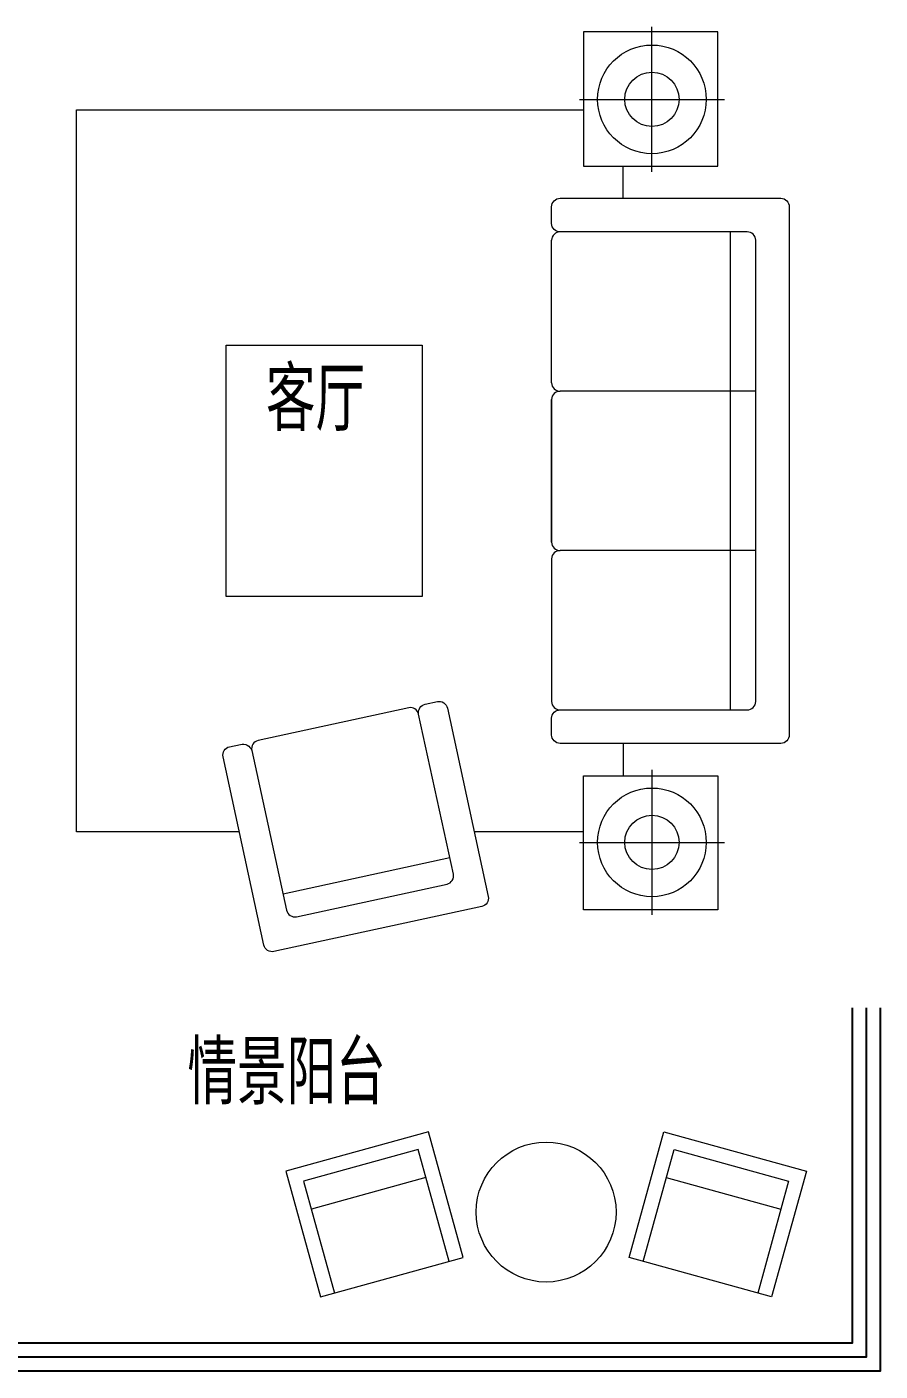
# Model space of a CAD drawing. Extents: x 72956 to 162056, y -6841 to 35159.
# Drawn here: x 97749 to 100801, y 6338 to 11147 of the extents above; entities that cross this region are included whole.
import ezdxf

# ---------------------------------------------------------------- set-up
doc = ezdxf.new("R2010")
doc.units = 0
doc.header["$LTSCALE"] = 1000
doc.header["$MEASUREMENT"] = 0
for name, color, linetype in [('-厨卫', 154, 'CONTINUOUS'), ('-文字', 7, 'CONTINUOUS'), ('-阳台栏杆', 152, 'CONTINUOUS')]:
    doc.layers.add(name, color=color, linetype=linetype)
doc.layers.add('-家具', color=44, linetype='CONTINUOUS', lineweight=9)
doc.styles.add('样式 1', font='SIMHEI.TTF', dxfattribs={"width": 0.65, "height": 500})

# ---------------------------------------------------------------- blocks, each defined once
blk = doc.blocks.new('ddd')
at = {"layer": '-家具'}
for p, q in [((204893, 70838.6), (204413, 70838.6)), ((204413, 70838.6), (204413, 70358.6)), ((204657.3, 70337.9), (204657.3, 70856.3)), ((204893, 70358.6), (204893, 70838.6)), ((204398.1, 70597.1), (204916.5, 70597.1)), ((204413, 70358.6), (204893, 70358.6)), ((204998.6, 70123.1), (204328.6, 70123.1)), ((204938.6, 68413.1), (204938.6, 70123.1)), ((204298.6, 69583.1), (204298.6, 70093)), ((205028.6, 69553.1), (204328.6, 69553.1)), ((204298.6, 69013.1), (204298.6, 69523.1)), ((204298.6, 69523.1), (204298.6, 69013.1)), ((205028.6, 68983.1), (204328.6, 68983.1)), ((204298.6, 68953.1), (204298.6, 68443.1)), ((203787.3, 68420.4), (203249, 68303.4)), ((204657.3, 68198.2), (204657.3, 67679.8)), ((204413, 67697.5), (204413, 68177.5)), ((204413, 68177.5), (204893, 68177.5)), ((204893, 68177.5), (204893, 67697.5)), ((204398.1, 67939), (204916.5, 67939)), ((203337.7, 67754.7), (203934.6, 67884.4)), ((204893, 67697.5), (204413, 67697.5))]:
    blk.add_line(p, q, dxfattribs=at)
for points in [[(203181.8, 67976.6), (202598.5, 67976.6), (202598.5, 70559.5), (204413, 70559.5)], [(204554.8, 70243.1), (204554.8, 70358.6)], [(204554.8, 68293.1), (204554.8, 68177.5)], [(204413, 67976.6), (204021.7, 67976.6)]]:
    blk.add_lwpolyline(points, dxfattribs=at)
for points in [[(204298.6, 70153.1), (204298.6, 70213.1, -0.414214), (204328.6, 70243.1), (205118.6, 70243.1, -0.414214), (205148.6, 70213.1), (205148.6, 68323.1, -0.414214), (205118.6, 68293.1), (204328.6, 68293.1, -0.414214), (204298.6, 68323.1), (204298.6, 68383.1, -0.414214), (204328.6, 68413.1), (204998.6, 68413.1, 0.414214), (205028.6, 68443.1), (205028.6, 70093.1, 0.414214), (204998.6, 70123.1), (204328.6, 70123.1, -0.414214)], [(203845.9, 68433.1), (203889.9, 68442.6, -0.414214), (203925.6, 68419.7), (204071.9, 67745.4, -0.414214), (204048.9, 67709.7), (203305.4, 67548.3, -0.414214), (203269.7, 67571.3), (203123.4, 68245.6, -0.414214), (203146.4, 68281.3), (203185.4, 68289.7, -0.380424), (203226, 68267.7), (203350.4, 67696.1, 0.414214), (203386.1, 67673.1), (203924.4, 67790.1, 0.414214), (203947.3, 67825.8), (203822.9, 68397.4, -0.414214)]]:
    blk.add_lwpolyline(points, format="xyb", close=True, dxfattribs=at)
blk.add_lwpolyline([(203835, 69718.1), (203835, 68818.1), (203135, 68818.1), (203135, 69718.1)], close=True, dxfattribs=at)
for centre, radius in [((204657.3, 70597.1), 194.4), ((204657.3, 70597.1), 97.2), ((204657.3, 67939), 194.4), ((204657.3, 67939), 97.2)]:
    blk.add_circle(centre, radius, dxfattribs=at)
for centre, start, end in [((204328.6, 70093), 90, 180), ((204328.6, 69583.1), 180, 270), ((204328.6, 69583.1), 180, 270), ((204328.6, 69523.1), 90, 180), ((204328.6, 69013.1), 180, 270), ((204328.6, 69013.1), 180, 270), ((204328.6, 68953.1), 90, 180), ((204328.6, 68443.1), 180, 270), ((203793.6, 68391), 12.244, 102.244), ((203255.4, 68274.1), 102.244, 192.244)]:
    blk.add_arc(centre, 30, start, end, dxfattribs=at)
blk = doc.blocks.new('fff')
at = {"layer": '-家具'}
for p, q in [((203662.4, 67186.5), (203152.6, 67045.6)), ((203786.7, 66736.7), (203662.4, 67186.5)), ((204380.6, 66736.7), (204504.9, 67186.5)), ((204504.9, 67186.5), (205014.7, 67045.6)), ((203626.2, 67122.7), (203216.4, 67009.5)), ((203736.7, 66722.9), (203626.2, 67122.7)), ((204430.6, 66722.9), (204541.1, 67122.7)), ((204541.1, 67122.7), (204950.9, 67009.5)), ((203152.6, 67045.6), (203276.9, 66595.8)), ((205014.7, 67045.6), (204890.4, 66595.8)), ((203216.4, 67009.5), (203326.9, 66609.6)), ((203653.8, 67022.8), (203244, 66909.5)), ((204513.5, 67022.8), (204923.3, 66909.5)), ((204950.9, 67009.5), (204840.4, 66609.6)), ((203276.9, 66595.8), (203786.7, 66736.7)), ((204890.4, 66595.8), (204380.6, 66736.7))]:
    blk.add_line(p, q, dxfattribs=at)
blk.add_circle((204083.7, 66899.1), 250.2, dxfattribs=at)
blk = doc.blocks.new('A-6家具2')
at = {"layer": '-家具'}
for name, p in [('ddd', (-104672.8, -31093.3)), ('fff', (-104477.6, -31376))]:
    blk.add_blockref(name, p, dxfattribs=at)

msp = doc.modelspace()

# ---------------------------------------------------------------- linework, layer by layer
at = {"layer": '-阳台栏杆'}
for points in [[(100750.748, 7638.456), (100750.748, 6388.456), (95700.748, 6388.456)], [(100700.748, 7638.456), (100700.748, 6438.456), (95700.748, 6438.456)], [(100800.748, 7638.456), (100800.748, 6338.456), (95700.748, 6338.456)]]:
    msp.add_lwpolyline(points, dxfattribs=at)

# ---------------------------------------------------------------- block references
at = {"layer": '-厨卫'}
msp.add_blockref('A-6家具2', (0, -28615.752), dxfattribs=at)

# ---------------------------------------------------------------- texts
at = {"layer": '-文字', "char_height": 200, "width": 1860.46542, "attachment_point": 1, "style": '样式 1'}
for s, insert in [('{\\fSimHei|b0|i0|c134|p2;客厅}', (98603.825, 9923.109)), ('{\\fSimHei|b0|i0|c134|p2;情景阳台}', (98323.238, 7513.819))]:
    msp.add_mtext(s, dxfattribs=dict(at, insert=insert))

doc.saveas('drawing.dxf')
